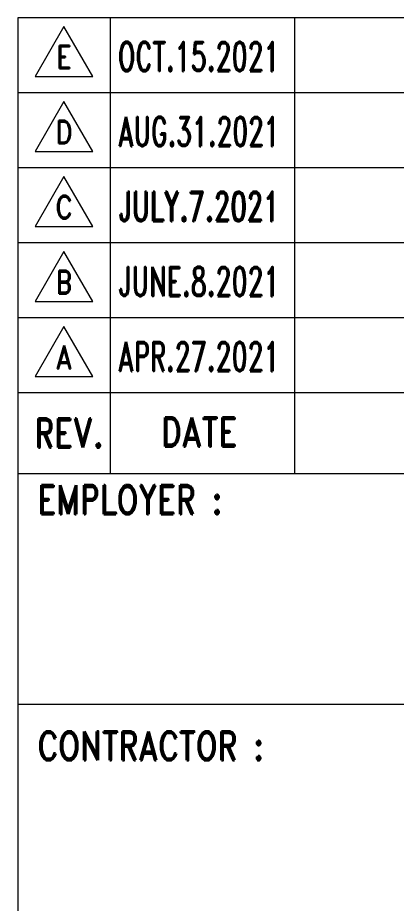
# Model space of a CAD drawing. Header units: millimetres. Extents: x -300 to 383236, y -195106 to -144646.
# Drawn here: x 57671 to 60454, y -188120 to -181610 of the extents above; entities that cross this region are included whole.
import ezdxf
from ezdxf.enums import TextEntityAlignment as Align

# ---------------------------------------------------------------- set-up
doc = ezdxf.new("R2010")
doc.units = ezdxf.units.MM
doc.header["$LTSCALE"] = 60
doc.layers.add('1', color=7, linetype='Continuous')
doc.layers.add('TAN-TIT', color=30, linetype='Continuous', lineweight=0)
doc.styles.add('KIM3', font='ROMAND.shx', dxfattribs={"width": 1.25, "height": 3})
doc.styles.add('RD20', font='ROMAND.SHX', dxfattribs={"width": 0.8, "height": 2})
doc.styles.add('RD6', font='ROMAND.shx', dxfattribs={"width": 0.83, "height": 6})

# ---------------------------------------------------------------- blocks, each defined once
blk = doc.blocks.new('BORDER')
at = {"layer": 'TAN-TIT'}
for p, q in [((232823, 44987), (193237, 44987)), ((193237, 44987), (193237, 3520)), ((195499, 44987), (195499, 33818)), ((200023, 44987), (200023, 33818)), ((194369, 44772), (193663, 43548)), ((195076, 43548), (194369, 44772)), ((193663, 43548), (195076, 43548)), ((232823, 43149), (193237, 43149)), ((194369, 42934), (193663, 41710)), ((195076, 41710), (194369, 42934)), ((193663, 41710), (195076, 41710)), ((232823, 41311), (193237, 41311)), ((194369, 41097), (193663, 39872)), ((195076, 39872), (194369, 41097)), ((193663, 39872), (195076, 39872)), ((232823, 39473), (193237, 39473)), ((194369, 39259), (193663, 38034)), ((195076, 38034), (194369, 39259)), ((193663, 38034), (195076, 38034)), ((232823, 37635), (193237, 37635)), ((194369, 37421), (193663, 36196)), ((195076, 36196), (194369, 37421)), ((193663, 36196), (195076, 36196)), ((232823, 35797), (193237, 35797)), ((193237, 33818), (232823, 33818)), ((193237, 28163), (232823, 28163))]:
    blk.add_line(p, q, dxfattribs=at)
at = {"layer": 'TAN-TIT', "style": 'RD6', "width": 0.8}
for s, p in [('REV.', (194497, 34456)), ('DATE', (197685, 34484))]:
    blk.add_text(s, height=706.9, dxfattribs=at).set_placement(p, align=Align.CENTER)
for s, p in [('EMPLOYER :', (193724, 32823)), ('CONTRACTOR :', (193724, 26794))]:
    blk.add_text(s, height=706.9, dxfattribs=at).set_placement(p)

msp = doc.modelspace()

# ---------------------------------------------------------------- block references
at = {"layer": '1', "xscale": 0.3, "yscale": 0.3, "zscale": 0.3}
msp.add_blockref('BORDER', (-300, -195106.1), dxfattribs=at)

# ---------------------------------------------------------------- texts
at = {"style": 'RD20', "width": 0.83}
for s, p in [('E', (58011.7, -181984.4)), ('D', (58011.7, -182535.8)), ('C', (58011.7, -183087.2)), ('B', (58011.7, -183638.6)), ('A', (58011.7, -184189.9))]:
    msp.add_text(s, height=169.7, dxfattribs=at).set_placement(p, align=Align.CENTER)
at = {"style": 'KIM3'}
for s, width, p, p2 in [('OCT.15.2021', 0.598176, (58407.6, -182002.7), (59596.8, -182002.7)), ('AUG.31.2021', 0.58902, (58407.6, -182554), (59596.8, -182554)), ('JULY.7.2021', 0.614085, (58407.6, -183105.4), (59596.8, -183105.4)), ('JUNE.8.2021', 0.598176, (58407.6, -183656.8), (59596.8, -183656.8)), ('APR.27.2021', 0.598176, (58407.6, -184208.2), (59596.8, -184208.2))]:
    msp.add_text(s, height=216.31, dxfattribs=dict(at, width=width)).set_placement(p, p2, align=Align.FIT)

doc.saveas('drawing.dxf')
